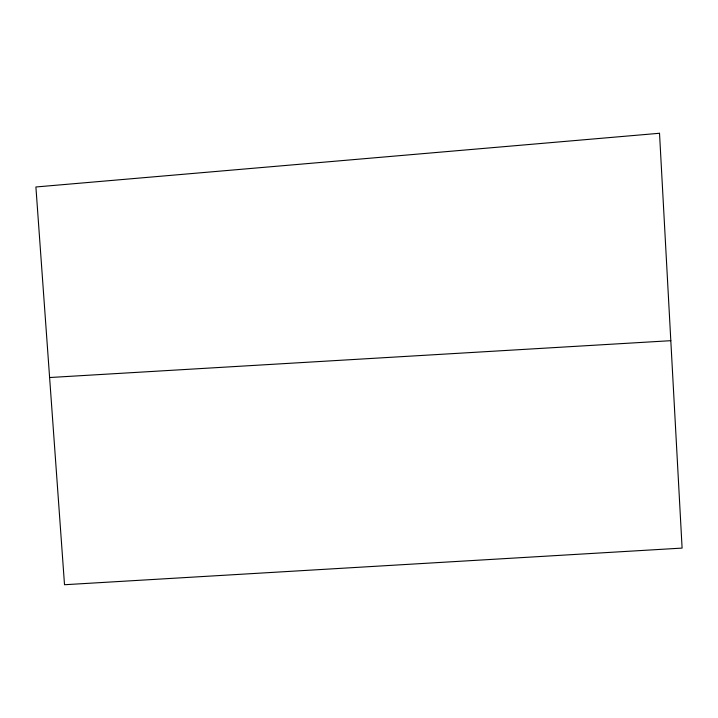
<?xml version="1.0" encoding="UTF-8"?>
<svg xmlns="http://www.w3.org/2000/svg" width="718" height="718" viewBox="0 0 718 718"><rect width="100%" height="100%" fill="white"/><g stroke="black" fill="none" stroke-linecap="round" stroke-linejoin="round"><path stroke-width="1.08" d="M49.614 377.533L670.818 340.682M659.519 133.27L35.9 186.976L64.512 584.73L682.1 548.094L659.519 133.27"/></g></svg>
